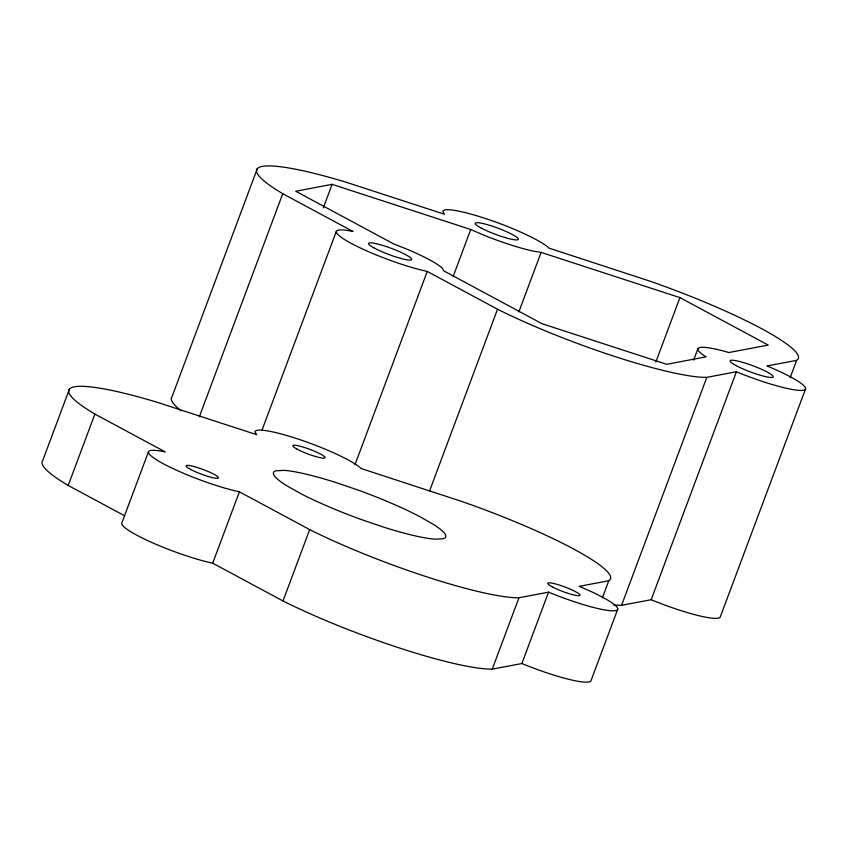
<?xml version="1.0" encoding="UTF-8"?>
<svg xmlns="http://www.w3.org/2000/svg" width="848" height="848" viewBox="0 0 848 848"><rect width="100%" height="100%" fill="white"/><g stroke="black" fill="none" stroke-linecap="round" stroke-linejoin="round"><path stroke-width="1.27" d="M69.441 389.073L42.76 460.443A148.061 21.37 20.5 0 0 68.2 485.459L124.667 515.817M68.2 485.459L94.891 414.089A148.061 21.37 20.5 0 1 157.251 402.291L256.615 434.642L255.025 431.908A57.463 8.3 20.5 0 1 302.45 440.525A57.463 8.3 20.5 0 1 361.131 468.531L460.591 501.062A143.248 20.681 20.5 0 1 608.779 580.753L602.334 597.988M148.4 451.952L121.72 523.322A57.463 8.3 20.5 0 0 153.689 543.303A57.463 8.3 20.5 0 0 212.71 563.178L282.999 600.978A143.248 20.681 20.5 0 0 492.264 669.125L521.88 663.518A57.463 8.3 20.5 0 0 591.067 680.52L617.747 609.15M257.294 168.688L172.059 396.641A148.061 21.37 20.5 0 0 181.271 410.877M199.365 416.697L282.744 193.694A148.061 21.37 20.5 0 1 345.104 181.896L444.458 214.247L442.879 211.512A57.463 8.3 20.5 0 1 490.292 220.141A57.463 8.3 20.5 0 1 548.985 248.135L648.444 280.667A143.248 20.681 20.5 0 1 796.622 360.368L790.145 377.71M323.321 207.898L332.119 184.355L470.735 229.49L482.279 234.504A57.463 8.3 20.5 0 0 534.494 251.368L541.098 252.397L679.937 297.606L768.224 345.083L728.792 352.545L725.983 351.697A57.463 8.3 20.5 0 0 704.349 355.789L706.119 356.838L666.687 364.301L542.01 323.703L443.769 270.862L442.55 268.519A57.463 8.3 20.5 0 0 405.439 248.559L393.96 244.076L295.719 191.235L332.119 184.355M262.138 429.777L336.253 231.557M212.71 563.178L239.401 491.808A57.463 8.3 20.5 0 1 163.198 463.665A57.463 8.3 20.5 0 1 165.169 451.889L94.891 414.089M282.999 600.978L309.679 529.608L239.401 491.808M354.994 464.683L427.254 271.413A57.463 8.3 20.5 0 1 351.04 243.27A57.463 8.3 20.5 0 1 353.022 231.493L282.744 193.694M453.129 276.575L470.735 229.49M429.438 491.342L497.532 309.223L427.254 271.413M518.859 311.873L541.098 252.397M492.264 669.125L518.955 597.755L548.561 592.148A57.463 8.3 20.5 0 0 615.553 610.634A57.463 8.3 20.5 0 0 579.163 586.36L608.779 580.753M521.88 663.518L548.561 592.148M655.843 362.043L679.937 297.606M693.664 360.114L697.83 348.963M613.645 604.974A143.248 20.681 20.5 0 0 621.573 605.313L706.808 377.36L736.414 371.753A57.463 8.3 20.5 0 0 803.406 390.239A57.463 8.3 20.5 0 0 767.016 365.965L796.622 360.368M621.573 605.313L651.19 599.716L736.414 371.753M805.6 388.766L720.365 616.719A57.463 8.3 20.5 0 1 651.19 599.716M706.808 377.36A143.248 20.681 20.5 0 1 497.532 309.223M518.955 597.755A143.248 20.681 20.5 0 1 309.679 529.608M284.059 470.364L275.854 470.82A91.944 13.271 20.5 0 0 285.787 485.151L299.853 493.165A91.944 13.271 20.5 0 0 361.333 519.548L383.593 527.117A91.944 13.271 20.5 0 0 435.141 539.169L443.334 538.724A91.944 13.271 20.5 0 0 433.402 524.393L419.347 516.379A91.944 13.271 20.5 0 0 357.867 489.996L335.607 482.427A91.944 13.271 20.5 0 0 284.059 470.364M374.498 248.188A22.981 3.318 20.5 0 0 410.814 260.007A22.981 3.318 20.5 0 0 385.098 246.174A22.981 3.318 20.5 0 0 374.498 248.188M736.075 365.594A22.981 3.318 20.5 0 0 772.39 377.413A22.981 3.318 20.5 0 0 746.675 363.58A22.981 3.318 20.5 0 0 736.075 365.594M481.134 228.006A22.981 3.318 20.5 0 0 517.45 239.836A22.981 3.318 20.5 0 0 491.734 226.003A22.981 3.318 20.5 0 0 481.134 228.006M190.556 469.389A17.236 2.491 20.5 0 0 217.788 478.261A17.236 2.491 20.5 0 0 198.506 467.884A17.236 2.491 20.5 0 0 190.556 469.389M552.133 586.795A17.236 2.491 20.5 0 0 579.364 595.667A17.236 2.491 20.5 0 0 560.083 585.3A17.236 2.491 20.5 0 0 552.133 586.795M297.192 449.217A17.236 2.491 20.5 0 0 324.424 458.09A17.236 2.491 20.5 0 0 305.142 447.712A17.236 2.491 20.5 0 0 297.192 449.217"/></g></svg>
